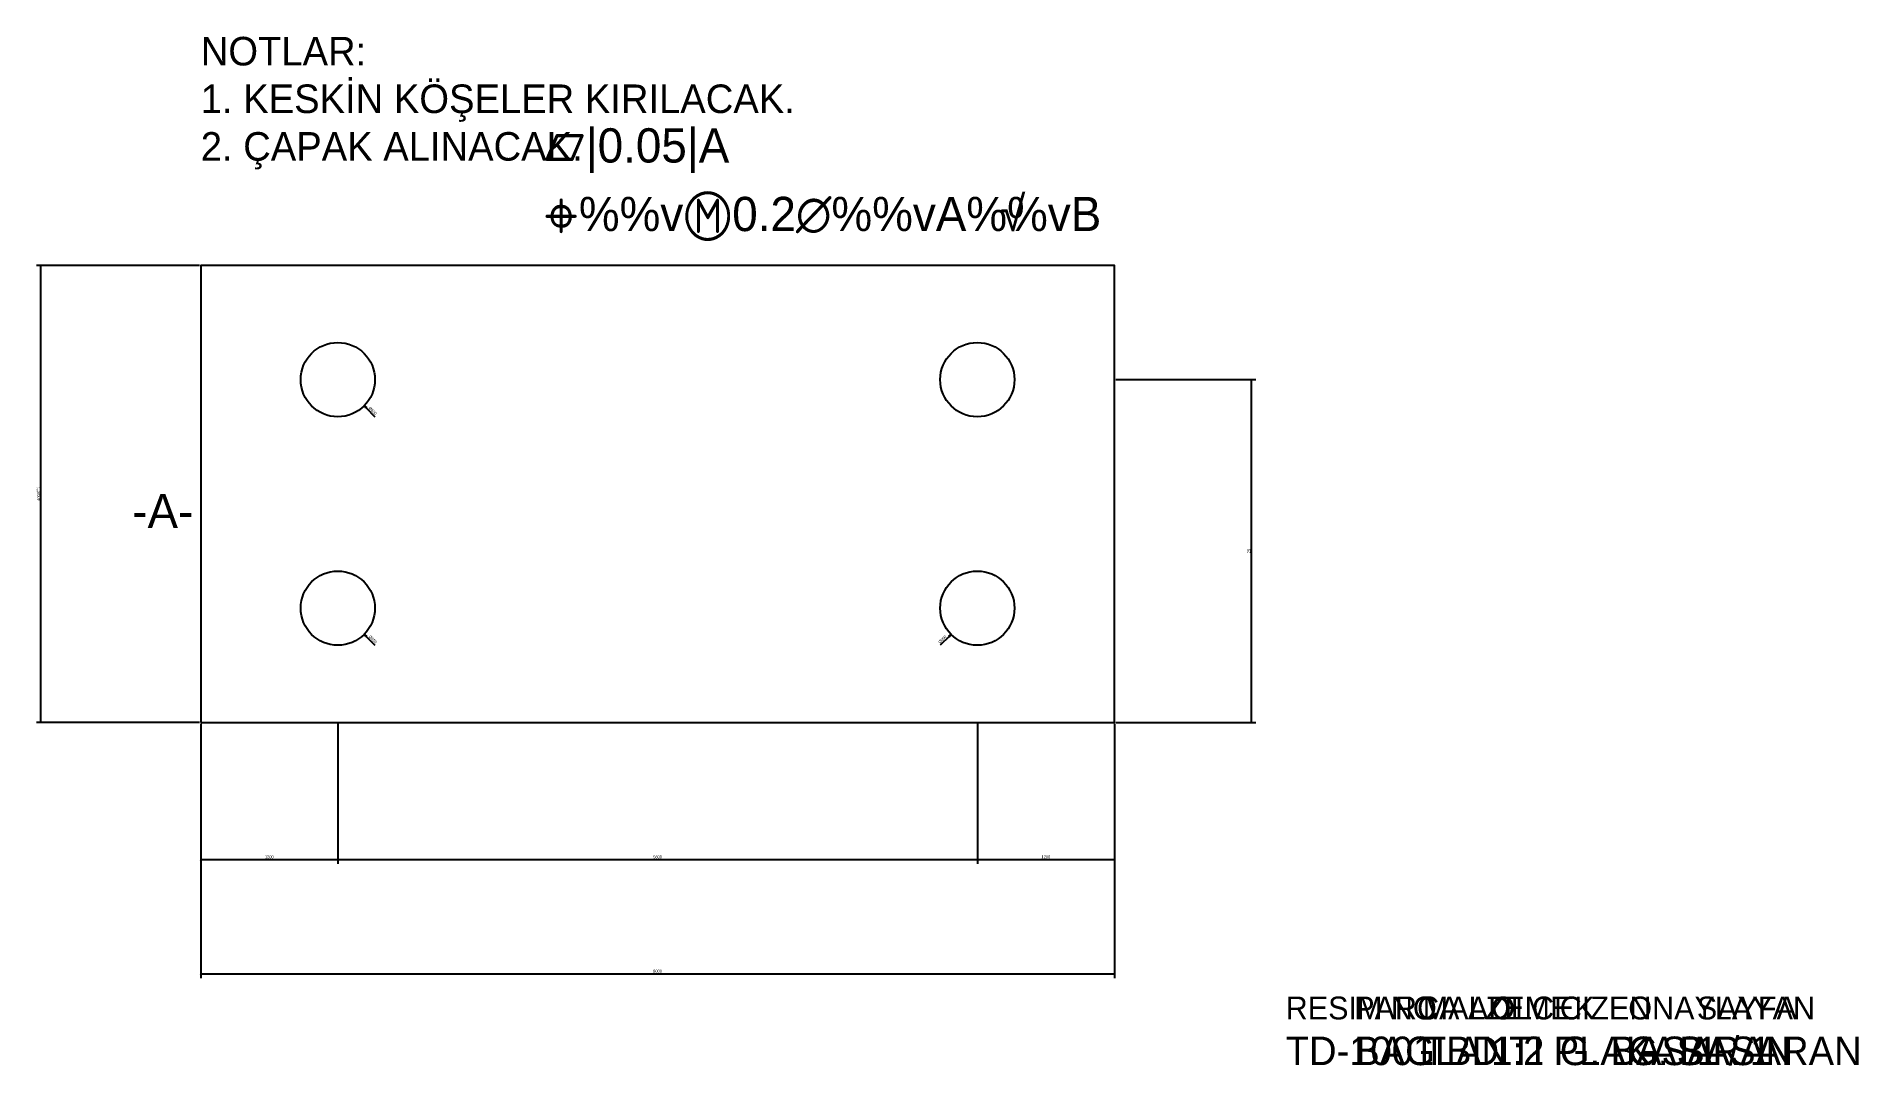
# Model space of a CAD drawing. Header units: millimetres. Extents: x -14 to 145, y -30 to 60.
import ezdxf

# ---------------------------------------------------------------- set-up
doc = ezdxf.new("R2010")
doc.units = ezdxf.units.MM
for name, color, linetype in [('DIMS', 7, 'Continuous'), ('GDT', 7, 'Continuous'), ('PART', 7, 'Continuous'), ('TEXT', 7, 'Continuous'), ('TITLE', 7, 'Continuous')]:
    doc.layers.add(name, color=color, linetype=linetype)
doc.styles.add('OpenSansCondensed-Light', font='OpenSansCondensed-Light.ttf')
doc.dimstyles.new('EZ_RADIUS', dxfattribs={"dimtxt": 0.25, "dimasz": 0.25, "dimexe": 0.375, "dimexo": 0.125, "dimgap": 0.1, "dimtad": 1, "dimlfac": 100, "dimzin": 12, "dimdsep": 46, "dimtxsty": 'OpenSansCondensed-Light', "dimblk": 'CLOSEDBLANK', "dimcen": 0, "dimazin": 3, "dimtfac": 0.5, "dimtofl": 0, "dimtmove": 1, "dimatfit": 3})
doc.dimstyles.new('EZDXF', dxfattribs={"dimtxt": 0.25, "dimasz": 0.175, "dimexe": 0.375, "dimexo": 0.125, "dimgap": 0.1, "dimtad": 1, "dimlfac": 100, "dimzin": 12, "dimdsep": 46, "dimtxsty": 'OpenSansCondensed-Light', "dimblk": 'ARCHTICK', "dimcen": 2.5, "dimazin": 3, "dimtfac": 0.5, "dimtmove": 2, "dimatfit": 3})

# ---------------------------------------------------------------- blocks, each defined once
blk = doc.blocks.new('_ARCHTICK')
at = {"color": 0, "linetype": 'BYBLOCK', "const_width": 0.15}
blk.add_lwpolyline([(-0.5, -0.5), (0.5, 0.5)], dxfattribs=at)
blk = doc.blocks.new('_CLOSEDBLANK')
at = {"color": 0, "linetype": 'BYBLOCK'}
blk.add_lwpolyline([(-1, 0.16), (0, 0), (-1, -0.16)], close=True, dxfattribs=at)
blk = doc.blocks.new('*D7')
blk.add_line((14.47, 7.53), (15.25, 6.75))
at = {"layer": 'Defpoints'}
for p in [(12, 10), (14.3, 7.7)]:
    blk.add_point(p, dxfattribs=at)
at = {"layer": 'DIMS', "xscale": 0.25, "yscale": 0.25, "rotation": 135}
blk.add_blockref('_CLOSEDBLANK', (14.3, 7.7), dxfattribs=at)
at = {"layer": 'DIMS', "insert": (15.06, 7.26), "char_height": 0.25, "attachment_point": 5, "rotation": 315, "style": 'OpenSansCondensed-Light'}
blk.add_mtext('%%c650', dxfattribs=at)
blk = doc.blocks.new('*D8')
blk.add_line((14.47, 27.53), (15.25, 26.75))
at = {"layer": 'Defpoints'}
for p in [(12, 30), (14.3, 27.7)]:
    blk.add_point(p, dxfattribs=at)
at = {"layer": 'DIMS', "xscale": 0.25, "yscale": 0.25, "rotation": 135}
blk.add_blockref('_CLOSEDBLANK', (14.3, 27.7), dxfattribs=at)
at = {"layer": 'DIMS', "insert": (15.06, 27.26), "char_height": 0.25, "attachment_point": 5, "rotation": 315, "style": 'OpenSansCondensed-Light'}
blk.add_mtext('%%c650', dxfattribs=at)
blk = doc.blocks.new('*D9')
blk.add_line((65.53, 7.53), (64.75, 6.75))
at = {"layer": 'Defpoints'}
for p in [(68, 10), (65.7, 7.7)]:
    blk.add_point(p, dxfattribs=at)
at = {"layer": 'DIMS', "xscale": 0.25, "yscale": 0.25, "rotation": 44.99999999999994}
blk.add_blockref('_CLOSEDBLANK', (65.7, 7.7), dxfattribs=at)
at = {"layer": 'DIMS', "insert": (64.94, 7.26), "char_height": 0.25, "attachment_point": 5, "rotation": 45, "style": 'OpenSansCondensed-Light'}
blk.add_mtext('%%c650', dxfattribs=at)
blk = doc.blocks.new('TITLEBLOCK')
at = {"layer": 'TITLE'}
for s, p in [('RESIM NO', (0, 4)), ('PARCA ADI', (6, 4)), ('MALZEME', (12, 4)), ('OLCEK', (18, 4)), ('CIZEN', (24, 4)), ('ONAYLAYAN', (30, 4)), ('SAYFA', (36, 4))]:
    blk.add_text(s, height=2, dxfattribs=at).set_placement(p)
for tag, p in [('RESIM_NO', (0, 0)), ('PARCA_ADI', (6, 0)), ('MALZEME', (12, 0)), ('OLCEK', (18, 0)), ('CIZEN', (24, 0)), ('ONAYLAYAN', (30, 0)), ('SAYFA', (36, 0))]:
    blk.add_attdef(tag, p, '', height=2.5, dxfattribs=at)

msp = doc.modelspace()

# ---------------------------------------------------------------- linework, layer by layer
at = {"layer": 'PART'}
msp.add_lwpolyline([(0, 0), (80, 0), (80, 40), (0, 40)], close=True, dxfattribs=at)
for centre in [(12, 30), (68, 30), (12, 10), (68, 10)]:
    msp.add_circle(centre, 3.25, dxfattribs=at)

# ---------------------------------------------------------------- block references
at = {"layer": 'TITLE'}
msp.add_blockref('TITLEBLOCK', (95, -30), dxfattribs=at).add_auto_attribs({'RESIM_NO': 'TD-1001', 'PARCA_ADI': 'BAGLANTI PLAKASI', 'MALZEME': 'TBD', 'OLCEK': '1:2', 'CIZEN': 'G. BASARAN', 'ONAYLAYAN': 'G. BASARAN', 'SAYFA': '1 / 1'})

# ---------------------------------------------------------------- texts
at = {"layer": 'GDT', "char_height": 3, "attachment_point": 1}
for s, insert in [('⏥|0.05|A', (30, 52)), ('{\\Fgdt;j}%%v{\\Fgdt;m}0.2{\\Fgdt;n}%%vA%%vB', (30, 46)), ('-A-', (-6, 20))]:
    msp.add_mtext(s, dxfattribs=dict(at, insert=insert))
at = {"layer": 'TEXT', "attachment_point": 1}
for s, insert, char_height in [('NOTLAR:\\P1. KESKİN KÖŞELER KIRILACAK.\\P2. ÇAPAK ALINACAK.', (0, 60), 2.5), ('√', (70, 46), 3)]:
    msp.add_mtext(s, dxfattribs=dict(at, insert=insert, char_height=char_height))

# ---------------------------------------------------------------- dimensions: what is measured, and where the dimension line sits
at = {"layer": 'DIMS'}
msp.add_linear_dim(base=(-14, 0), p1=(0, 0), p2=(0, 40), angle=90, dimstyle='EZDXF', override={"dimtol": 1, "dimtp": -0.1, "dimtm": -0.05}, dxfattribs=at).render()
for p1, p2, picture, middle in [((9.7019, 32.2981), (14.2981, 27.7019), '*D8', (15.05824, 27.25996)), ((9.7019, 12.2981), (14.2981, 7.7019), '*D7', (15.05824, 7.25996)), ((70.2981, 12.2981), (65.7019, 7.7019), '*D9', (64.94176, 7.25996))]:
    dim = msp.add_diameter_dim_2p(p1=p1, p2=p2, dimstyle='EZ_RADIUS', dxfattribs=at)
    dim.commit()
    dim.dimension.update_dxf_attribs({"geometry": picture, "text_midpoint": middle})
msp.add_linear_dim(base=(92, 0), p1=(80, 0), p2=(80, 30), angle=90, text='25', dimstyle='EZDXF', dxfattribs=at).render()
for base, p1, p2 in [((0, -12), (0, 0), (12, 0)), ((0, -22), (0, 0), (80, 0)), ((12, -12), (12, 0), (68, 0)), ((68, -12), (68, 0), (80, 0))]:
    msp.add_linear_dim(base=base, p1=p1, p2=p2, dimstyle='EZDXF', dxfattribs=at).render()

doc.saveas('drawing.dxf')
